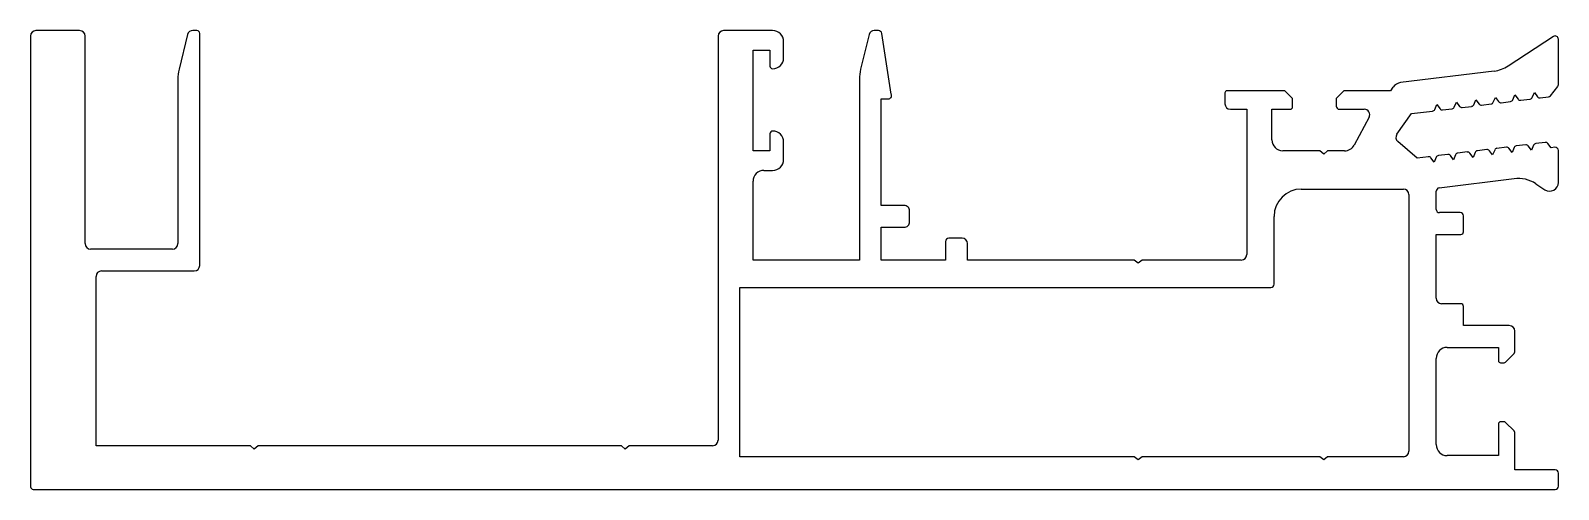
# Model space of a CAD drawing. Extents: x 1382 to 1522, y 1954 to 1996.
import ezdxf

# ---------------------------------------------------------------- set-up
doc = ezdxf.new("R2010")
doc.units = 0
doc.layers.get('0').update_dxf_attribs({"linetype": 'CONTINUOUS'})

msp = doc.modelspace()

# ---------------------------------------------------------------- linework, layer by layer
for p, q in [((1381.62, 1995.17), (1381.62, 1953.92)), ((1386.12, 1995.67), (1382.12, 1995.67)), ((1386.62, 1976.17), (1386.62, 1995.17)), ((1396.01, 1995.33), (1395.23, 1992.14)), ((1396.87, 1995.67), (1396.48, 1995.67)), ((1397.12, 1974.17), (1397.12, 1995.42)), ((1444.62, 1995.17), (1444.62, 1958.17)), ((1449.62, 1995.67), (1445.12, 1995.67)), ((1458.46, 1995.33), (1457.68, 1992.14)), ((1459.32, 1995.67), (1458.93, 1995.67)), ((1460.49, 1989.86), (1459.61, 1995.42)), ((1521.16, 1995.13), (1517, 1992.43)), ((1447.82, 1984.68), (1447.82, 1993.88)), ((1447.82, 1993.88), (1449.37, 1993.88)), ((1449.37, 1993.88), (1449.37, 1992.43)), ((1450.62, 1993.18), (1450.62, 1994.67)), ((1521.62, 1990.73), (1521.62, 1994.88)), ((1395.12, 1991.2), (1395.12, 1976.17)), ((1457.57, 1991.2), (1457.57, 1974.67)), ((1515.74, 1991.97), (1507.16, 1990.91)), ((1459.57, 1979.67), (1459.57, 1989.42)), ((1459.57, 1989.42), (1460.22, 1989.42)), ((1491.06, 1989.97), (1491.06, 1988.97)), ((1496.56, 1990.17), (1491.26, 1990.17)), ((1497.26, 1989.47), (1496.56, 1990.17)), ((1497.26, 1988.67), (1497.26, 1989.47)), ((1501.96, 1990.17), (1501.26, 1989.47)), ((1501.26, 1989.47), (1501.26, 1988.77)), ((1506.23, 1990.17), (1501.96, 1990.17)), ((1506.46, 1990.5), (1506.23, 1990.17)), ((1515.65, 1989.11), (1515.84, 1989.56)), ((1515.84, 1989.56), (1516.14, 1989.17)), ((1517.44, 1989.33), (1517.63, 1989.78)), ((1517.63, 1989.78), (1517.93, 1989.39)), ((1519.22, 1989.55), (1519.42, 1990)), ((1519.42, 1990), (1519.71, 1989.61)), ((1519.94, 1989.51), (1520.72, 1989.61)), ((1520.89, 1989.7), (1521.57, 1990.57)), ((1491.56, 1988.47), (1493.06, 1988.47)), ((1493.06, 1988.47), (1493.06, 1975.17)), ((1495.36, 1985.67), (1495.36, 1988.47)), ((1495.36, 1988.47), (1497.06, 1988.47)), ((1501.56, 1988.47), (1503.83, 1988.47)), ((1506.82, 1986.18), (1508.17, 1988.07)), ((1508.17, 1988.07), (1510.09, 1988.3)), ((1510.29, 1988.45), (1510.48, 1988.9)), ((1510.48, 1988.9), (1510.78, 1988.51)), ((1511.01, 1988.42), (1511.88, 1988.52)), ((1512.08, 1988.67), (1512.27, 1989.12)), ((1512.27, 1989.12), (1512.57, 1988.73)), ((1512.8, 1988.63), (1513.67, 1988.74)), ((1513.87, 1988.89), (1514.06, 1989.34)), ((1514.06, 1989.34), (1514.35, 1988.95)), ((1514.58, 1988.85), (1515.45, 1988.96)), ((1516.37, 1989.07), (1517.24, 1989.18)), ((1518.16, 1989.29), (1519.03, 1989.4)), ((1504.27, 1987.74), (1502.91, 1985.2)), ((1449.37, 1986.23), (1449.37, 1984.68)), ((1450.62, 1983.88), (1450.62, 1985.48)), ((1508.67, 1984), (1506.9, 1985.51)), ((1518.63, 1985.22), (1517.76, 1985.11)), ((1520.42, 1985.44), (1519.55, 1985.33)), ((1520.94, 1984.95), (1520.65, 1985.34)), ((1449.37, 1984.68), (1447.82, 1984.68)), ((1499.76, 1984.67), (1496.36, 1984.67)), ((1500.12, 1984.37), (1499.76, 1984.67)), ((1500.47, 1984.67), (1500.12, 1984.37)), ((1502.03, 1984.67), (1500.47, 1984.67)), ((1509.7, 1984.12), (1508.67, 1984)), ((1510.22, 1983.63), (1509.93, 1984.03)), ((1510.42, 1984.09), (1510.22, 1983.63)), ((1511.49, 1984.34), (1510.62, 1984.24)), ((1512.01, 1983.85), (1511.72, 1984.24)), ((1512.2, 1984.3), (1512.01, 1983.85)), ((1513.27, 1984.56), (1512.4, 1984.46)), ((1513.8, 1984.07), (1513.5, 1984.46)), ((1513.99, 1984.52), (1513.8, 1984.07)), ((1515.06, 1984.78), (1514.19, 1984.67)), ((1515.58, 1984.29), (1515.29, 1984.68)), ((1515.78, 1984.74), (1515.58, 1984.29)), ((1516.85, 1985), (1515.98, 1984.89)), ((1517.37, 1984.51), (1517.08, 1984.9)), ((1517.56, 1984.96), (1517.37, 1984.51)), ((1519.16, 1984.73), (1518.86, 1985.12)), ((1519.35, 1985.18), (1519.16, 1984.73)), ((1521.29, 1984.99), (1520.94, 1984.95)), ((1521.62, 1981.78), (1521.62, 1984.69)), ((1448.82, 1982.88), (1449.62, 1982.88)), ((1447.82, 1974.67), (1447.82, 1981.88)), ((1498.06, 1981.17), (1507.42, 1981.17)), ((1510.69, 1981.27), (1517.55, 1982.12)), ((1519.55, 1981.65), (1520.39, 1981.11)), ((1461.67, 1979.67), (1459.57, 1979.67)), ((1507.92, 1980.67), (1507.92, 1957.17)), ((1510.42, 1979.31), (1510.42, 1980.97)), ((1462.17, 1978.17), (1462.17, 1979.17)), ((1495.56, 1972.47), (1495.56, 1978.67)), ((1512.62, 1979.01), (1510.72, 1979.01)), ((1512.92, 1977.26), (1512.92, 1978.71)), ((1459.57, 1974.67), (1459.57, 1977.67)), ((1459.57, 1977.67), (1461.67, 1977.67)), ((1510.42, 1971.17), (1510.42, 1977.01)), ((1510.42, 1977.01), (1512.67, 1977.01)), ((1394.62, 1975.67), (1387.12, 1975.67)), ((1465.47, 1976.37), (1465.47, 1974.67)), ((1466.97, 1976.67), (1465.77, 1976.67)), ((1467.47, 1974.67), (1467.47, 1976.17)), ((1457.57, 1974.67), (1447.82, 1974.67)), ((1465.47, 1974.67), (1459.57, 1974.67)), ((1482.76, 1974.67), (1467.47, 1974.67)), ((1483.12, 1974.37), (1482.76, 1974.67)), ((1483.47, 1974.67), (1483.12, 1974.37)), ((1492.56, 1974.67), (1483.47, 1974.67)), ((1387.62, 1957.67), (1387.62, 1973.17)), ((1388.12, 1973.67), (1396.62, 1973.67)), ((1446.62, 1956.67), (1446.62, 1972.17)), ((1446.62, 1972.17), (1495.26, 1972.17)), ((1512.67, 1970.67), (1510.92, 1970.67)), ((1512.92, 1968.67), (1512.92, 1970.42)), ((1517.12, 1968.67), (1512.92, 1968.67)), ((1517.62, 1966.28), (1517.62, 1968.17)), ((1510.42, 1957.77), (1510.42, 1965.67)), ((1511.42, 1966.67), (1516.12, 1966.67)), ((1516.12, 1966.67), (1516.12, 1965.47)), ((1516.78, 1965.33), (1517.55, 1966.1)), ((1516.32, 1965.27), (1516.64, 1965.27)), ((1516.12, 1959.67), (1516.12, 1956.77)), ((1516.64, 1959.87), (1516.32, 1959.87)), ((1517.55, 1959.05), (1516.78, 1959.81)), ((1517.62, 1955.47), (1517.62, 1958.87)), ((1401.76, 1957.67), (1387.62, 1957.67)), ((1402.12, 1957.37), (1401.76, 1957.67)), ((1402.47, 1957.67), (1402.12, 1957.37)), ((1435.76, 1957.67), (1402.47, 1957.67)), ((1436.12, 1957.37), (1435.76, 1957.67)), ((1436.47, 1957.67), (1436.12, 1957.37)), ((1444.12, 1957.67), (1436.47, 1957.67)), ((1482.76, 1956.67), (1446.62, 1956.67)), ((1483.12, 1956.37), (1482.76, 1956.67)), ((1483.47, 1956.67), (1483.12, 1956.37)), ((1499.76, 1956.67), (1483.47, 1956.67)), ((1500.12, 1956.37), (1499.76, 1956.67)), ((1500.47, 1956.67), (1500.12, 1956.37)), ((1507.42, 1956.67), (1500.47, 1956.67)), ((1516.12, 1956.77), (1511.42, 1956.77)), ((1521.32, 1955.47), (1517.62, 1955.47)), ((1521.62, 1953.97), (1521.62, 1955.17)), ((1381.87, 1953.67), (1521.32, 1953.67))]:
    msp.add_line(p, q)
for centre, radius, start, end in [((1382.12, 1995.17), 0.5, 90, 180), ((1386.12, 1995.17), 0.5, 0, 90), ((1396.48, 1995.17), 0.5, 90, 161.5651), ((1396.87, 1995.42), 0.25, 0, 90), ((1445.12, 1995.17), 0.5, 90, 180), ((1449.62, 1994.67), 1, 0, 90), ((1458.93, 1995.17), 0.5, 90, 161.5651), ((1459.32, 1995.37), 0.3, 8.9626, 90), ((1521.32, 1994.88), 0.3, 0, 123), ((1449.62, 1992.43), 0.25, 180, 270), ((1449.62, 1993.18), 1, 270, 360), ((1515.37, 1994.95), 3, 277, 303), ((1399.12, 1991.2), 4, 166.3845, 180), ((1461.57, 1991.2), 4, 166.3845, 180), ((1507.28, 1989.92), 1, 97, 144.5), ((1460.22, 1989.72), 0.3, 270, 27), ((1491.26, 1989.97), 0.2, 90, 180), ((1518.99, 1989.65), 0.25, 277, 337), ((1519.91, 1989.76), 0.25, 217, 277), ((1520.69, 1989.86), 0.25, 277, 322), ((1521.37, 1990.73), 0.25, 322, 0), ((1491.56, 1988.97), 0.5, 180, 270), ((1497.06, 1988.67), 0.2, 270, 360), ((1501.56, 1988.77), 0.3, 180, 270), ((1503.83, 1987.97), 0.5, 331.821, 90), ((1510.06, 1988.55), 0.25, 277, 337), ((1510.98, 1988.66), 0.25, 217, 277), ((1511.85, 1988.77), 0.25, 277, 337), ((1512.77, 1988.88), 0.25, 217, 277), ((1513.64, 1988.99), 0.25, 277, 337), ((1514.55, 1989.1), 0.25, 217, 277), ((1515.42, 1989.21), 0.25, 277, 337), ((1516.34, 1989.32), 0.25, 217, 277), ((1517.21, 1989.43), 0.25, 277, 337), ((1518.13, 1989.54), 0.25, 217, 277), ((1449.62, 1986.23), 0.25, 90, 180), ((1449.62, 1985.48), 1, 0, 90), ((1496.36, 1985.67), 1, 180, 270), ((1502.03, 1985.67), 1, 270, 331.821), ((1507.23, 1985.89), 0.5, 144.5, 229.5), ((1518.66, 1984.97), 0.25, 37, 97), ((1519.58, 1985.08), 0.25, 97, 157), ((1520.45, 1985.19), 0.25, 37, 97), ((1449.62, 1983.88), 1, 270, 0), ((1509.73, 1983.88), 0.25, 37, 97), ((1510.65, 1983.99), 0.25, 97, 157), ((1511.52, 1984.09), 0.25, 37, 97), ((1512.43, 1984.21), 0.25, 97, 157), ((1513.3, 1984.31), 0.25, 37, 97), ((1514.22, 1984.43), 0.25, 97, 157), ((1515.09, 1984.53), 0.25, 37, 97), ((1516.01, 1984.65), 0.25, 97, 157), ((1516.88, 1984.75), 0.25, 37, 97), ((1517.79, 1984.87), 0.25, 97, 157), ((1521.32, 1984.69), 0.3, 0, 97), ((1448.82, 1981.88), 1, 90, 180), ((1498.06, 1978.67), 2.5, 90, 180), ((1507.42, 1980.67), 0.5, 0, 90), ((1510.72, 1980.97), 0.3, 97, 180), ((1517.92, 1979.14), 3, 57, 97), ((1520.82, 1981.78), 0.8, 237, 0), ((1461.67, 1979.17), 0.5, 359.9994, 90), ((1510.72, 1979.31), 0.3, 180, 270), ((1512.62, 1978.71), 0.3, 0, 90), ((1461.67, 1978.17), 0.5, 269.9998, 0.0001), ((1512.67, 1977.26), 0.25, 270, 0), ((1387.12, 1976.17), 0.5, 180, 270), ((1394.62, 1976.17), 0.5, 270, 360), ((1465.77, 1976.37), 0.3, 90, 180), ((1466.97, 1976.17), 0.5, 0, 90), ((1396.62, 1974.17), 0.5, 270, 0), ((1492.56, 1975.17), 0.5, 270, 360), ((1388.12, 1973.17), 0.5, 90, 180), ((1495.26, 1972.47), 0.3, 270, 360), ((1510.92, 1971.17), 0.5, 180, 270), ((1512.67, 1970.42), 0.25, 0, 90), ((1517.12, 1968.17), 0.5, 0, 90), ((1511.42, 1965.67), 1, 90, 180), ((1517.37, 1966.28), 0.25, 315, 0), ((1516.32, 1965.47), 0.2, 180, 270), ((1516.64, 1965.47), 0.2, 270, 315), ((1516.32, 1959.67), 0.2, 90, 180), ((1516.64, 1959.67), 0.2, 45, 90), ((1517.37, 1958.87), 0.25, 0, 45), ((1444.12, 1958.17), 0.5, 270, 360), ((1511.42, 1957.77), 1, 180, 270), ((1507.42, 1957.17), 0.5, 270, 0), ((1521.32, 1955.17), 0.3, 0, 90), ((1381.87, 1953.92), 0.25, 180, 270), ((1521.32, 1953.97), 0.3, 270, 360)]:
    msp.add_arc(centre, radius, start, end)

doc.saveas('drawing.dxf')
